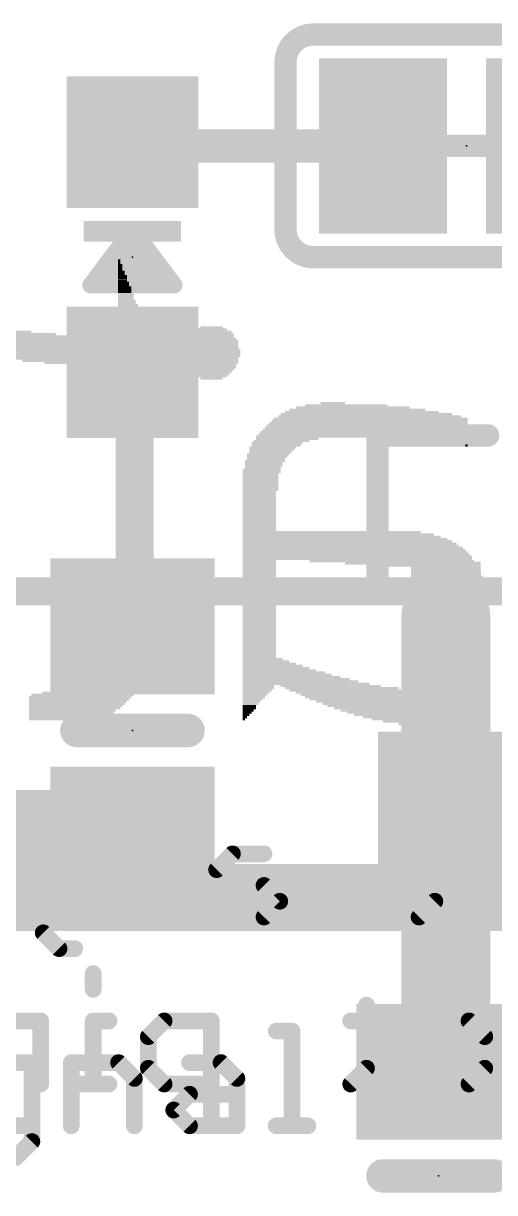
# Model space of a CAD drawing. Extents: x -6.8 to 73.8, y -5.2 to 32.2.
# Drawn here: x 9.42 to 13.72, y 5.69 to 16.36 of the extents above; entities that cross this region are included whole.
import ezdxf

# ---------------------------------------------------------------- set-up
doc = ezdxf.new("R2010")
doc.units = 0
for name, color, linetype in [('1', 12, 'CONTINUOUS'), ('16', 132, 'CONTINUOUS'), ('21', 40, 'CONTINUOUS'), ('22', 6, 'CONTINUOUS'), ('23', 53, 'CONTINUOUS')]:
    doc.layers.add(name, color=color, linetype=linetype)

# ---------------------------------------------------------------- blocks, each defined once
blk = doc.blocks.new('RECT')
blk.add_solid([(-0.5, -0.5), (0.5, -0.5), (-0.5, 0.5), (0.5, 0.5)])

msp = doc.modelspace()

# ---------------------------------------------------------------- linework, layer by layer
at = {"layer": '1'}
for points, const_width in [([(10.414, 15.274), (10.448, 15.24)], 0.3048), ([(10.448, 15.24), (12.7, 15.24)], 0.3048), ([(10.414, 10.856), (10.414, 13.174)], 0.3048), ([(13.274, 10.938), (13.274, 9.144)], 0.8128), ([(13.274, 9.144), (13.274, 6.858)], 0.8128), ([(8.128, 7.874), (9.21, 8.956)], 0.8128), ([(9.21, 8.956), (10.414, 8.956)], 0.8128), ([(13.274, 6.858), (13.208, 6.792)], 0.8128)]:
    msp.add_lwpolyline(points, dxfattribs=dict(at, const_width=const_width))
for points, const_width in [([(10.4679, 15.3279, 1), (10.3601, 15.2201)], 0.1524), ([(10.448, 15.3162, 1), (10.448, 15.1638)], 0.1524), ([(10.3941, 15.1861, 1), (10.5019, 15.2939)], 0.1524), ([(12.7, 15.1638, 1), (12.7, 15.3162)], 0.1524), ([(10.4902, 13.174, 1), (10.3378, 13.174)], 0.1524), ([(13.4772, 10.938, 1), (13.0708, 10.938)], 0.4064), ([(10.3378, 10.856, 1), (10.4902, 10.856)], 0.1524), ([(13.4772, 9.144, 1), (13.0708, 9.144)], 0.4064), ([(9.3537, 8.8123, 1), (9.0663, 9.0997)], 0.4064), ([(10.414, 8.7528, 1), (10.414, 9.1592)], 0.4064), ([(13.0708, 9.144, 1), (13.4772, 9.144)], 0.4064), ([(13.4177, 6.7143, 1), (13.1303, 7.0017)], 0.4064), ([(13.0643, 6.9357, 1), (13.3517, 6.6483)], 0.4064), ([(13.0708, 6.858, 1), (13.4772, 6.858)], 0.4064)]:
    msp.add_lwpolyline(points, format="xyb", dxfattribs=dict(at, const_width=const_width))
at = {"layer": '16'}
for points, const_width in [([(16.256, 11.176), (5.88, 11.176)], 0.254), ([(8.128, 7.366), (9.144, 8.382)], 0.6096), ([(9.144, 8.382), (17.272, 8.382)], 0.6096)]:
    msp.add_lwpolyline(points, dxfattribs=dict(at, const_width=const_width))
at = {"layer": '16', "const_width": 0.3048}
msp.add_lwpolyline([(9.2518, 8.2742, 1), (9.0362, 8.4898)], format="xyb", dxfattribs=at)
at = {"layer": '21'}
for points, const_width in [([(12.065, 16.256, 0.4142), (11.811, 16.002)], 0.2032), ([(12.065, 16.3068, 1), (12.065, 16.2052)], 0.1016), ([(12.065, 16.2052, 1), (12.065, 16.3068)], 0.1016), ([(11.8618, 16.002, 1), (11.7602, 16.002)], 0.1016), ([(11.7602, 16.002, 1), (11.8618, 16.002)], 0.1016), ([(10.4445, 14.5009, 1), (10.3835, 14.4551)], 0.0762), ([(10.4445, 14.4551, 1), (10.3835, 14.5009)], 0.0762), ([(11.811, 14.478, 0.4142), (12.065, 14.224)], 0.2032), ([(11.8618, 14.478, 1), (11.7602, 14.478)], 0.1016), ([(11.7602, 14.478, 1), (11.8618, 14.478)], 0.1016), ([(10.2997, 14.3637, 1), (10.2997, 14.2875)], 0.0762), ([(10.5283, 14.2875, 1), (10.5283, 14.3637)], 0.0762), ([(12.065, 14.2748, 1), (12.065, 14.1732)], 0.1016), ([(12.065, 14.1732, 1), (12.065, 14.2748)], 0.1016), ([(10.1854, 14.2113, 1), (10.1854, 14.1351)], 0.0762), ([(10.6426, 14.1351, 1), (10.6426, 14.2113)], 0.0762), ([(10.0711, 14.0589, 1), (10.0711, 13.9827)], 0.0762), ([(10.7569, 13.9827, 1), (10.7569, 14.0589)], 0.0762), ([(10.033, 14.0081, 1), (10.033, 13.9319)], 0.0762), ([(10.0025, 13.9929, 1), (10.0635, 13.9471)], 0.0762), ([(10.7645, 13.9471, 1), (10.8255, 13.9929)], 0.0762), ([(10.795, 13.9319, 1), (10.795, 14.0081)], 0.0762), ([(12.7024, 12.5984, 1), (12.6008, 12.5984)], 0.1016), ([(12.6516, 12.6492, 1), (12.6516, 12.5476)], 0.1016), ([(13.6604, 12.5476, 1), (13.6604, 12.6492)], 0.1016), ([(12.6008, 11.2856, 1), (12.7024, 11.2856)], 0.1016), ([(9.906, 9.9822, 1), (9.906, 9.8298)], 0.1524), ([(10.922, 9.8298, 1), (10.922, 9.9822)], 0.1524), ([(11.7262, 7.2016, 1), (11.7262, 7.1254)], 0.0762), ([(11.9084, 7.1635, 1), (11.8322, 7.1635)], 0.0762), ([(11.8703, 7.1254, 1), (11.8703, 7.2016)], 0.0762), ([(9.534, 6.8754, 1), (9.4578, 6.8754)], 0.0762), ([(9.4959, 6.8373, 1), (9.4959, 6.9135)], 0.0762), ([(9.8933, 6.8754, 1), (9.8171, 6.8754)], 0.0762), ([(9.8552, 6.9135, 1), (9.8552, 6.8373)], 0.0762), ([(10.3143, 6.9024, 1), (10.2604, 6.8485)], 0.0762), ([(10.2874, 6.8373, 1), (10.2874, 6.9135)], 0.0762), ([(10.9348, 6.9135, 1), (10.9348, 6.8373)], 0.0762), ([(11.2498, 6.9024, 1), (11.1959, 6.8485)], 0.0762), ([(11.2229, 6.8373, 1), (11.2229, 6.9135)], 0.0762), ([(10.4695, 6.7314, 1), (10.3933, 6.7314)], 0.0762), ([(10.4045, 6.7044, 1), (10.4584, 6.7583)], 0.0762), ([(11.405, 6.7314, 1), (11.3288, 6.7314)], 0.0762), ([(11.34, 6.7044, 1), (11.3939, 6.7583)], 0.0762), ([(10.9348, 6.6254, 1), (10.9348, 6.5492)], 0.0762), ([(10.9617, 6.5604, 1), (10.9078, 6.6143)], 0.0762), ([(11.3669, 6.5492, 1), (11.3669, 6.6254)], 0.0762), ([(10.8177, 6.4702, 1), (10.7638, 6.4163)], 0.0762), ([(10.7638, 6.4702, 1), (10.8177, 6.4163)], 0.0762), ([(9.4959, 6.2611, 1), (9.4959, 6.3373)], 0.0762), ([(9.8171, 6.2992, 1), (9.8933, 6.2992)], 0.0762), ([(10.3933, 6.2992, 1), (10.4695, 6.2992)], 0.0762), ([(10.9348, 6.3373, 1), (10.9348, 6.2611)], 0.0762), ([(10.9078, 6.2723, 1), (10.9617, 6.3261)], 0.0762), ([(11.3288, 6.2992, 1), (11.405, 6.2992)], 0.0762), ([(11.3669, 6.2611, 1), (11.3669, 6.3373)], 0.0762), ([(11.7262, 6.3373, 1), (11.7262, 6.2611)], 0.0762), ([(11.8322, 6.2992, 1), (11.9084, 6.2992)], 0.0762), ([(12.0143, 6.2611, 1), (12.0143, 6.3373)], 0.0762), ([(9.4578, 6.1551, 1), (9.534, 6.1551)], 0.0762), ([(9.5228, 6.1282, 1), (9.469, 6.1821)], 0.0762), ([(9.3518, 5.973, 1), (9.3518, 6.0492)], 0.0762), ([(12.7, 5.9182, 1), (12.7, 5.7658)], 0.1524), ([(13.716, 5.7658, 1), (13.716, 5.9182)], 0.1524)]:
    msp.add_lwpolyline(points, format="xyb", dxfattribs=dict(at, const_width=const_width))
for points, const_width in [([(12.065, 16.256), (14.859, 16.256)], 0.2032), ([(11.811, 16.002), (11.811, 14.478)], 0.2032), ([(10.414, 14.478), (10.033, 13.97)], 0.1524), ([(10.795, 13.97), (10.414, 14.478)], 0.1524), ([(10.2997, 14.3256), (10.5283, 14.3256)], 0.1524), ([(14.859, 14.224), (12.065, 14.224)], 0.2032), ([(10.1854, 14.1732), (10.6426, 14.1732)], 0.1524), ([(10.0711, 14.0208), (10.7569, 14.0208)], 0.1524), ([(10.033, 13.97), (10.795, 13.97)], 0.1524), ([(12.6516, 11.2856), (12.6516, 12.5984)], 0.2032), ([(12.6516, 12.5984), (13.6604, 12.5984)], 0.2032), ([(10.922, 9.906), (9.906, 9.906)], 0.3048), ([(11.7262, 7.1635), (11.8703, 7.1635)], 0.1524), ([(11.8703, 7.1635), (11.8703, 6.2992)], 0.1524), ([(9.4959, 6.8754), (9.0637, 6.8754)], 0.1524), ([(9.4959, 6.1551), (9.4959, 6.8754)], 0.1524), ([(9.8552, 6.2992), (9.8552, 6.8754)], 0.1524), ([(9.8552, 6.8754), (10.2874, 6.8754)], 0.1524), ([(10.2874, 6.8754), (10.4314, 6.7314)], 0.1524), ([(10.9348, 6.8754), (11.2229, 6.8754)], 0.1524), ([(11.2229, 6.8754), (11.3669, 6.7314)], 0.1524), ([(10.4314, 6.7314), (10.4314, 6.2992)], 0.1524), ([(11.3669, 6.7314), (11.3669, 6.2992)], 0.1524), ([(10.7907, 6.4433), (10.9348, 6.5873)], 0.1524), ([(10.9348, 6.5873), (11.3669, 6.5873)], 0.1524), ([(10.9348, 6.2992), (10.7907, 6.4433)], 0.1524), ([(9.0637, 6.2992), (9.4959, 6.2992)], 0.1524), ([(11.3669, 6.2992), (10.9348, 6.2992)], 0.1524), ([(11.7262, 6.2992), (12.0143, 6.2992)], 0.1524), ([(9.3518, 6.0111), (9.4959, 6.1551)], 0.1524), ([(9.2078, 6.0111), (9.3518, 6.0111)], 0.1524), ([(12.7, 5.842), (13.716, 5.842)], 0.3048)]:
    msp.add_lwpolyline(points, dxfattribs=dict(at, const_width=const_width))
at = {"layer": '22', "const_width": 0.1524}
for points in [[(9.5995, 9.2126), (9.5995, 9.0685)], [(13.1738, 8.9245), (13.1738, 8.3483)], [(9.5995, 8.0601), (9.5995, 8.7804)], [(11.3265, 8.7804), (11.1825, 8.6364)], [(11.6146, 8.7804), (11.3265, 8.7804)], [(13.3179, 8.7804), (13.0298, 8.7804)], [(13.8094, 8.7804), (13.6653, 8.7804)], [(11.1825, 8.6364), (11.1825, 8.2042)], [(11.6146, 8.4923), (11.1825, 8.4923)], [(11.7587, 8.3483), (11.6146, 8.4923)], [(11.6146, 8.2042), (11.7587, 8.3483)], [(13.1738, 8.3483), (13.0298, 8.2042)], [(11.1825, 8.2042), (11.6146, 8.2042)], [(9.7436, 7.9161), (9.5995, 8.0601)], [(9.8877, 7.9161), (9.7436, 7.9161)], [(10.0554, 7.6886), (10.0554, 7.5445)], [(12.5501, 7.4005), (12.5501, 6.8243)], [(9.5758, 7.2564), (9.1436, 7.2564)], [(9.5758, 6.6802), (9.5758, 7.2564)], [(10.1995, 7.2564), (10.0554, 7.2564)], [(10.0554, 7.2564), (10.0554, 6.6802)], [(10.7028, 7.2564), (10.5588, 7.1124)], [(11.135, 7.2564), (10.7028, 7.2564)], [(11.135, 6.3921), (11.135, 7.2564)], [(12.6942, 7.2564), (12.4061, 7.2564)], [(13.0535, 7.2564), (13.4857, 7.2564)], [(13.4857, 7.2564), (13.6297, 7.1124)], [(10.5588, 7.1124), (10.5588, 6.8243)], [(13.6297, 7.1124), (13.6297, 6.8243)], [(10.5588, 6.8243), (10.7028, 6.6802)], [(12.5501, 6.8243), (12.4061, 6.6802)], [(13.6297, 6.8243), (13.4857, 6.6802)], [(10.1995, 6.6802), (9.9114, 6.6802)], [(10.7028, 6.6802), (11.135, 6.6802)], [(13.4857, 6.6802), (13.0535, 6.6802)]]:
    msp.add_lwpolyline(points, dxfattribs=at)
at = {"layer": '22', "const_width": 0.0762}
for points in [[(9.6376, 9.2126, 1), (9.5614, 9.2126)], [(9.5614, 9.0685, 1), (9.6376, 9.0685)], [(13.2119, 8.9245, 1), (13.1357, 8.9245)], [(9.6376, 8.7804, 1), (9.5614, 8.7804)], [(11.3265, 8.8185, 1), (11.3265, 8.7423)], [(11.3535, 8.7535, 1), (11.2996, 8.8074)], [(11.6146, 8.7423, 1), (11.6146, 8.8185)], [(13.0298, 8.8185, 1), (13.0298, 8.7423)], [(13.3179, 8.7423, 1), (13.3179, 8.8185)], [(13.6653, 8.8185, 1), (13.6653, 8.7423)], [(11.1555, 8.6633, 1), (11.2094, 8.6094)], [(11.2206, 8.6364, 1), (11.1444, 8.6364)], [(11.1825, 8.5304, 1), (11.1825, 8.4542)], [(11.6416, 8.5193, 1), (11.5877, 8.4654)], [(11.6146, 8.4542, 1), (11.6146, 8.5304)], [(11.7856, 8.3213, 1), (11.7317, 8.3752)], [(11.7317, 8.3213, 1), (11.7856, 8.3752)], [(13.1357, 8.3483, 1), (13.2119, 8.3483)], [(13.2008, 8.3213, 1), (13.1469, 8.3752)], [(11.1825, 8.2423, 1), (11.1825, 8.1661)], [(11.1444, 8.2042, 1), (11.2206, 8.2042)], [(11.5877, 8.2311, 1), (11.6416, 8.1773)], [(11.6146, 8.1661, 1), (11.6146, 8.2423)], [(13.0028, 8.2311, 1), (13.0567, 8.1773)], [(9.6265, 8.0871, 1), (9.5726, 8.0332)], [(9.5614, 8.0601, 1), (9.6376, 8.0601)], [(9.7436, 7.9542, 1), (9.7436, 7.878)], [(9.7167, 7.8891, 1), (9.7705, 7.943)], [(9.8877, 7.878, 1), (9.8877, 7.9542)], [(10.0935, 7.6886, 1), (10.0173, 7.6886)], [(10.0173, 7.5445, 1), (10.0935, 7.5445)], [(12.5882, 7.4005, 1), (12.512, 7.4005)], [(9.6139, 7.2564, 1), (9.5377, 7.2564)], [(9.5758, 7.2183, 1), (9.5758, 7.2945)], [(10.0554, 7.2945, 1), (10.0554, 7.2183)], [(10.0935, 7.2564, 1), (10.0173, 7.2564)], [(10.1995, 7.2183, 1), (10.1995, 7.2945)], [(10.7028, 7.2945, 1), (10.7028, 7.2183)], [(10.7298, 7.2295, 1), (10.6759, 7.2834)], [(11.1731, 7.2564, 1), (11.0969, 7.2564)], [(11.135, 7.2183, 1), (11.135, 7.2945)], [(12.4061, 7.2945, 1), (12.4061, 7.2183)], [(12.6942, 7.2183, 1), (12.6942, 7.2945)], [(13.0535, 7.2945, 1), (13.0535, 7.2183)], [(13.5126, 7.2834, 1), (13.4587, 7.2295)], [(13.4857, 7.2183, 1), (13.4857, 7.2945)], [(10.5318, 7.1393, 1), (10.5857, 7.0854)], [(10.5969, 7.1124, 1), (10.5207, 7.1124)], [(13.6678, 7.1124, 1), (13.5916, 7.1124)], [(13.6028, 7.0854, 1), (13.6567, 7.1393)], [(10.5857, 6.8512, 1), (10.5318, 6.7973)], [(10.5207, 6.8243, 1), (10.5969, 6.8243)], [(12.512, 6.8243, 1), (12.5882, 6.8243)], [(12.5771, 6.7973, 1), (12.5232, 6.8512)], [(13.5916, 6.8243, 1), (13.6678, 6.8243)], [(13.6567, 6.7973, 1), (13.6028, 6.8512)], [(9.9114, 6.7183, 1), (9.9114, 6.6421)], [(10.1995, 6.6421, 1), (10.1995, 6.7183)], [(10.7028, 6.7183, 1), (10.7028, 6.6421)], [(10.6759, 6.6533, 1), (10.7298, 6.7071)], [(11.135, 6.6421, 1), (11.135, 6.7183)], [(12.3791, 6.7071, 1), (12.433, 6.6533)], [(13.0535, 6.7183, 1), (13.0535, 6.6421)], [(13.4587, 6.7071, 1), (13.5126, 6.6533)], [(13.4857, 6.6421, 1), (13.4857, 6.7183)], [(9.5377, 6.6802, 1), (9.6139, 6.6802)], [(10.0173, 6.6802, 1), (10.0935, 6.6802)], [(11.0969, 6.3921, 1), (11.1731, 6.3921)]]:
    msp.add_lwpolyline(points, format="xyb", dxfattribs=at)
at = {"layer": '23'}
for p in [(13.462, 15.24), (10.414, 14.224), (10.414, 9.906), (13.208, 5.842)]:
    msp.add_point(p, dxfattribs=at)

# ---------------------------------------------------------------- block references
at = {"layer": '1'}
for p, xscale, yscale, rotation in [((12.7, 15.24), 1.1684, 1.6002, 180), ((14.224, 15.24), 1.1684, 1.6002, 180), ((13.462, 15.24), 0.635, 0.2032, 180), ((10.414, 10.856), 1.24, 1.5, 270), ((13.274, 9.144), 1.24, 1.5, 180), ((10.414, 8.956), 1.24, 1.5, 270), ((13.208, 6.792), 1.24, 1.5, 90)]:
    msp.add_blockref('RECT', p, dxfattribs=dict(at, xscale=xscale, yscale=yscale, rotation=rotation))
for p, xscale, yscale in [((10.414, 15.274), 1.2, 1.2), ((10.414, 13.174), 1.2, 1.2), ((13.274, 10.938), 0.635, 1.016)]:
    msp.add_blockref('RECT', p, dxfattribs=dict(at, xscale=xscale, yscale=yscale))
at = {"layer": '21', "xscale": 0.889, "yscale": 0.1905}
msp.add_blockref('RECT', (10.414, 14.4598), dxfattribs=at)
at = {"layer": '22', "yscale": 0.0203, "rotation": 180}
for p, xscale in [((10.2921, 14.1935), 0.0203), ((10.3022, 14.1529), 0.0406), ((10.3022, 14.1326), 0.0406), ((10.3022, 14.1122), 0.0406), ((10.3124, 14.0919), 0.061), ((10.2921, 14.1732), 0.0203), ((10.3124, 14.0716), 0.061), ((10.3327, 13.9903), 0.1016), ((10.3327, 13.97), 0.1016), ((10.3226, 14.0513), 0.0813), ((10.3226, 14.031), 0.0813), ((10.3226, 14.0106), 0.0813), ((10.353, 13.8887), 0.1422), ((10.353, 13.8684), 0.1422), ((10.3429, 13.9497), 0.1219), ((10.3429, 13.9294), 0.1219), ((10.3429, 13.909), 0.1219), ((10.353, 13.8481), 0.1422), ((10.3632, 13.8278), 0.1626), ((10.3632, 13.8074), 0.1626), ((10.3734, 13.7871), 0.1829), ((10.3734, 13.7668), 0.1829), ((10.3835, 13.7262), 0.2032), ((10.3835, 13.7058), 0.2032), ((10.3734, 13.7465), 0.1829), ((10.3937, 13.6855), 0.2235), ((10.3937, 13.6652), 0.2235), ((10.3937, 13.6449), 0.2235), ((8.951, 13.5433), 1.077), ((10.4038, 13.6246), 0.2438), ((10.4038, 13.6042), 0.2438), ((10.4038, 13.5839), 0.2438), ((10.414, 13.5636), 0.2642), ((10.414, 13.5433), 0.2642), ((11.1455, 13.5433), 0.3454), ((11.1354, 13.5636), 0.2845), ((11.1354, 13.5839), 0.2032), ((7.9959, 13.5026), 3.9624), ((9.3472, 13.4823), 2.4384), ((8.9306, 13.523), 1.5646), ((9.8044, 13.462), 3.1496), ((9.8552, 13.4417), 3.048), ((10.4242, 13.523), 0.2845), ((10.4242, 13.5026), 0.2845), ((11.1354, 13.4823), 0.447), ((11.1354, 13.5026), 0.4064), ((11.1455, 13.523), 0.3861), ((9.906, 13.4214), 2.9464), ((9.967, 13.401), 2.8245), ((9.9873, 13.3807), 2.8245), ((9.9873, 13.3604), 2.8245), ((10.16, 13.3401), 2.479), ((10.2311, 13.3198), 2.3368), ((10.3022, 13.2994), 2.1539), ((10.3937, 13.2791), 1.971), ((10.4953, 13.2588), 1.7678), ((10.607, 13.2385), 1.5037), ((10.8001, 13.2182), 1.1176), ((10.4445, 13.1978), 0.3251), ((10.4445, 13.1775), 0.3251), ((10.4445, 13.1572), 0.3251), ((10.4445, 13.1369), 0.3251), ((10.4445, 13.1166), 0.3251), ((11.1354, 13.1978), 0.4064), ((11.1354, 13.1775), 0.3658), ((11.1354, 13.1572), 0.3251), ((11.1354, 13.1369), 0.2845), ((11.1354, 13.1166), 0.2032), ((10.4445, 13.0962), 0.3251), ((10.4445, 13.0759), 0.3251), ((10.4445, 13.0556), 0.3251), ((10.4445, 13.0353), 0.3251), ((10.4445, 13.015), 0.3251), ((10.4445, 12.9946), 0.3251), ((10.4445, 12.9743), 0.3251), ((10.4445, 12.954), 0.3251), ((10.4445, 12.9337), 0.3251), ((10.4445, 12.9134), 0.3251), ((10.4445, 12.893), 0.3251), ((10.4445, 12.8727), 0.3251), ((10.4445, 12.8524), 0.3251), ((10.4445, 12.8321), 0.3251), ((10.4445, 12.8118), 0.3251), ((12.507, 12.8118), 1.4021), ((12.4663, 12.8321), 1.2395), ((12.4257, 12.8524), 1.0363), ((12.3647, 12.8727), 0.7518), ((12.2428, 12.893), 0.2235), ((10.4445, 12.7914), 0.3251), ((10.4445, 12.7711), 0.3251), ((10.4445, 12.7508), 0.3251), ((10.4445, 12.7305), 0.3251), ((10.4445, 12.7102), 0.3251), ((10.4445, 12.6898), 0.3251), ((12.5578, 12.6898), 1.8288), ((12.5679, 12.7102), 1.8085), ((12.5781, 12.7305), 1.7882), ((12.5882, 12.7508), 1.7678), ((12.5781, 12.7711), 1.6662), ((12.5476, 12.7914), 1.5646), ((10.4445, 12.6695), 0.3251), ((10.4445, 12.6492), 0.3251), ((10.4445, 12.6289), 0.3251), ((10.4445, 12.6086), 0.3251), ((10.4445, 12.5882), 0.3251), ((12.507, 12.5882), 1.9304), ((12.5171, 12.6086), 1.9101), ((12.5273, 12.6289), 1.8898), ((12.5374, 12.6492), 1.8694), ((12.5476, 12.6695), 1.8491), ((10.4445, 12.5679), 0.3251), ((10.4445, 12.5476), 0.3251), ((10.4445, 12.5273), 0.3251), ((10.4445, 12.507), 0.3251), ((10.4445, 12.4866), 0.3251), ((11.6942, 12.4866), 0.4267), ((11.7348, 12.5273), 0.4674), ((11.7246, 12.507), 0.447), ((11.7754, 12.5476), 0.508), ((11.8262, 12.5679), 0.569), ((13.0962, 12.5679), 0.7518), ((13.2385, 12.5476), 0.4674), ((13.3604, 12.5273), 0.2235), ((13.462, 12.507), 0.0203), ((10.4445, 12.4663), 0.3251), ((10.4445, 12.446), 0.3251), ((10.4445, 12.4257), 0.3251), ((10.4445, 12.4054), 0.3251), ((10.4445, 12.385), 0.3251), ((11.6535, 12.4257), 0.3861), ((11.6434, 12.4054), 0.3658), ((11.6332, 12.385), 0.3454), ((11.684, 12.4663), 0.4064), ((11.6738, 12.446), 0.3861), ((10.4445, 12.3647), 0.3251), ((10.4445, 12.3444), 0.3251), ((10.4445, 12.3241), 0.3251), ((10.4445, 12.3038), 0.3251), ((10.4445, 12.2834), 0.3251), ((10.4445, 12.2631), 0.3251), ((11.5926, 12.2834), 0.3454), ((11.5926, 12.2631), 0.3454), ((11.623, 12.3647), 0.3658), ((11.6129, 12.3444), 0.3454), ((11.6129, 12.3241), 0.3454), ((11.6027, 12.3038), 0.3251), ((10.4445, 12.2428), 0.3251), ((10.4445, 12.2225), 0.3251), ((10.4445, 12.2022), 0.3251), ((10.4445, 12.1818), 0.3251), ((10.4445, 12.1615), 0.3251), ((11.5824, 12.2428), 0.3251), ((11.5824, 12.2225), 0.3251), ((11.5824, 12.2022), 0.3251), ((11.5824, 12.1818), 0.3251), ((11.5824, 12.1615), 0.3251), ((10.4445, 12.1412), 0.3251), ((10.4445, 12.1209), 0.3251), ((10.4445, 12.1006), 0.3251), ((10.4445, 12.0802), 0.3251), ((10.4445, 12.0599), 0.3251), ((11.5722, 12.0802), 0.3048), ((11.5722, 12.0599), 0.3048), ((11.5824, 12.1412), 0.3251), ((11.5824, 12.1209), 0.3251), ((11.5824, 12.1006), 0.3251), ((10.4445, 12.0396), 0.3251), ((10.4445, 12.0193), 0.3251), ((10.4445, 11.999), 0.3251), ((10.4445, 11.9786), 0.3251), ((10.4445, 11.9583), 0.3251), ((11.5722, 12.0396), 0.3048), ((11.5722, 12.0193), 0.3048), ((11.5722, 11.999), 0.3048), ((11.5722, 11.9786), 0.3048), ((11.5722, 11.9583), 0.3048), ((10.4445, 11.938), 0.3251), ((10.4445, 11.9177), 0.3251), ((10.4445, 11.8974), 0.3251), ((10.4445, 11.877), 0.3251), ((10.4445, 11.8567), 0.3251), ((10.4445, 11.8364), 0.3251), ((11.5722, 11.938), 0.3048), ((11.5722, 11.9177), 0.3048), ((11.5722, 11.8974), 0.3048), ((11.5722, 11.877), 0.3048), ((11.5722, 11.8567), 0.3048), ((11.5722, 11.8364), 0.3048), ((10.4445, 11.8161), 0.3251), ((10.4445, 11.7958), 0.3251), ((10.4445, 11.7754), 0.3251), ((10.4445, 11.7551), 0.3251), ((10.4445, 11.7348), 0.3251), ((11.5722, 11.8161), 0.3048), ((11.5722, 11.7958), 0.3048), ((11.5722, 11.7754), 0.3048), ((11.5722, 11.7551), 0.3048), ((11.5722, 11.7348), 0.3048), ((10.4445, 11.7145), 0.3251), ((10.4445, 11.6942), 0.3251), ((10.4445, 11.6738), 0.3251), ((10.4445, 11.6535), 0.3251), ((10.4445, 11.6332), 0.3251), ((12.2326, 11.7145), 1.6256), ((12.2936, 11.6942), 1.7475), ((12.3241, 11.6738), 1.8085), ((12.3546, 11.6535), 1.8694), ((12.3749, 11.6332), 1.9101), ((10.4445, 11.6129), 0.3251), ((10.4445, 11.5926), 0.3251), ((10.4445, 11.5722), 0.3251), ((10.4445, 11.5519), 0.3251), ((10.4445, 11.5316), 0.3251), ((10.4445, 11.5113), 0.3251), ((12.4358, 11.5519), 2.032), ((12.3952, 11.6129), 1.9507), ((12.4054, 11.5926), 1.971), ((12.4257, 11.5722), 2.0117), ((12.446, 11.5316), 2.0523), ((12.4562, 11.5113), 2.0726), ((10.4445, 11.491), 0.3251), ((10.4445, 11.4706), 0.3251), ((10.4445, 11.4503), 0.3251), ((10.4445, 11.43), 0.3251), ((10.4445, 11.4097), 0.3251), ((12.4663, 11.491), 2.093), ((12.4663, 11.4706), 2.093), ((11.5722, 11.4503), 0.3048), ((11.5722, 11.43), 0.3048), ((11.5722, 11.4097), 0.3048), ((12.7813, 11.4503), 1.5037), ((12.954, 11.43), 1.1989), ((13.1267, 11.4097), 0.8534), ((10.4445, 11.3894), 0.3251), ((10.4445, 11.369), 0.3251), ((10.4445, 11.3487), 0.3251), ((10.4445, 11.3284), 0.3251), ((10.4445, 11.3081), 0.3251), ((11.5722, 11.3894), 0.3048), ((11.5722, 11.369), 0.3048), ((11.5722, 11.3487), 0.3048), ((11.5722, 11.3284), 0.3048), ((11.5722, 11.3081), 0.3048), ((13.2791, 11.3894), 0.5893), ((13.3299, 11.369), 0.4877), ((13.3604, 11.3487), 0.4674), ((13.3807, 11.3284), 0.4267), ((13.401, 11.3081), 0.4267), ((10.4445, 11.2878), 0.3251), ((10.4445, 11.2674), 0.3251), ((10.4445, 11.2471), 0.3251), ((10.4445, 11.2268), 0.3251), ((10.4445, 11.2065), 0.3251), ((11.5722, 11.2878), 0.3048), ((11.5722, 11.2674), 0.3048), ((11.5722, 11.2471), 0.3048), ((11.5722, 11.2268), 0.3048), ((11.5722, 11.2065), 0.3048), ((13.4112, 11.2878), 0.4064), ((13.4214, 11.2674), 0.3861), ((13.4417, 11.2471), 0.3861), ((13.4518, 11.2268), 0.3658), ((13.462, 11.2065), 0.3454), ((10.4445, 11.1862), 0.3251), ((10.4445, 11.1658), 0.3251), ((10.4445, 11.1455), 0.3251), ((10.4445, 11.1252), 0.3251), ((10.4445, 11.1049), 0.3251), ((10.4445, 11.0846), 0.3251), ((11.5722, 11.1862), 0.3048), ((11.5722, 11.1658), 0.3048), ((11.5722, 11.1455), 0.3048), ((11.5722, 11.1252), 0.3048), ((11.5722, 11.1049), 0.3048), ((11.5722, 11.0846), 0.3048), ((13.462, 11.1862), 0.3454), ((13.4823, 11.1658), 0.3454), ((13.4823, 11.1455), 0.3454), ((13.4823, 11.1252), 0.3454), ((13.4925, 11.1049), 0.3251), ((13.4925, 11.0846), 0.3251), ((10.4445, 11.0642), 0.3251), ((10.4445, 11.0439), 0.3251), ((10.4445, 11.0236), 0.3251), ((10.4445, 11.0033), 0.3251), ((10.4445, 10.983), 0.3251), ((11.5722, 11.0642), 0.3048), ((11.5722, 11.0439), 0.3048), ((11.5722, 11.0236), 0.3048), ((11.5722, 11.0033), 0.3048), ((11.5722, 10.983), 0.3048), ((13.4925, 11.0642), 0.3251), ((13.4925, 11.0439), 0.3251), ((13.4925, 11.0236), 0.3251), ((13.4925, 11.0033), 0.3251), ((13.4925, 10.983), 0.3251), ((10.4445, 10.9626), 0.3251), ((10.4445, 10.9423), 0.3251), ((10.4445, 10.922), 0.3251), ((10.4445, 10.9017), 0.3251), ((10.4445, 10.8814), 0.3251), ((11.5722, 10.9626), 0.3048), ((11.5722, 10.9423), 0.3048), ((11.5722, 10.922), 0.3048), ((11.5722, 10.9017), 0.3048), ((11.5722, 10.8814), 0.3048), ((13.4925, 10.9626), 0.3251), ((13.4925, 10.9423), 0.3251), ((13.4925, 10.922), 0.3251), ((13.4925, 10.9017), 0.3251), ((13.4925, 10.8814), 0.3251), ((10.4242, 10.8407), 0.3251), ((10.4242, 10.8204), 0.3251), ((10.4242, 10.8001), 0.3251), ((10.4242, 10.7798), 0.3251), ((10.4445, 10.861), 0.3251), ((11.5722, 10.861), 0.3048), ((11.5722, 10.8407), 0.3048), ((11.5722, 10.8204), 0.3048), ((11.5722, 10.8001), 0.3048), ((11.5722, 10.7798), 0.3048), ((13.4925, 10.861), 0.3251), ((13.4925, 10.8407), 0.3251), ((13.4925, 10.8204), 0.3251), ((13.4925, 10.8001), 0.3251), ((13.4925, 10.7798), 0.3251), ((10.414, 10.6985), 0.3454), ((10.414, 10.6782), 0.3454), ((10.4242, 10.7594), 0.3251), ((10.4242, 10.7391), 0.3251), ((10.4242, 10.7188), 0.3251), ((11.5722, 10.7594), 0.3048), ((11.5722, 10.7391), 0.3048), ((11.5722, 10.7188), 0.3048), ((11.5722, 10.6985), 0.3048), ((11.5722, 10.6782), 0.3048), ((13.4925, 10.7594), 0.3251), ((13.4925, 10.7391), 0.3251), ((13.4925, 10.7188), 0.3251), ((13.4925, 10.6985), 0.3251), ((13.4925, 10.6782), 0.3251), ((10.3835, 10.5562), 0.3658), ((10.3937, 10.6172), 0.3454), ((10.3937, 10.5969), 0.3454), ((10.3937, 10.5766), 0.3454), ((10.414, 10.6578), 0.3454), ((10.4038, 10.6375), 0.3251), ((11.5722, 10.6578), 0.3048), ((11.5722, 10.6375), 0.3048), ((11.5722, 10.6172), 0.3048), ((11.5722, 10.5969), 0.3048), ((11.5722, 10.5766), 0.3048), ((11.6027, 10.5562), 0.3658), ((13.4823, 10.5562), 0.3454), ((13.4925, 10.6578), 0.3251), ((13.4925, 10.6375), 0.3251), ((13.4925, 10.6172), 0.3251), ((13.4925, 10.5969), 0.3251), ((13.4925, 10.5766), 0.3251), ((10.353, 10.475), 0.3861), ((10.3429, 10.4546), 0.3658), ((10.3632, 10.4953), 0.3658), ((10.3734, 10.5359), 0.3454), ((10.3734, 10.5156), 0.3454), ((11.7246, 10.475), 0.6096), ((11.7551, 10.4546), 0.6706), ((11.6332, 10.5359), 0.4267), ((11.6637, 10.5156), 0.4877), ((11.6942, 10.4953), 0.5486), ((13.4518, 10.4546), 0.3658), ((13.462, 10.4953), 0.3454), ((13.462, 10.475), 0.3454), ((13.4823, 10.5359), 0.3454), ((13.4823, 10.5156), 0.3454), ((10.2514, 10.353), 0.4674), ((10.2819, 10.3734), 0.447), ((10.3022, 10.3937), 0.4064), ((10.3226, 10.414), 0.4064), ((10.3327, 10.4343), 0.3861), ((11.8262, 10.414), 0.8128), ((11.8669, 10.3937), 0.8941), ((11.9075, 10.3734), 0.9754), ((11.7958, 10.4343), 0.7518), ((11.9482, 10.353), 1.0566), ((13.3807, 10.353), 0.4267), ((13.4112, 10.3734), 0.4064), ((13.4214, 10.3937), 0.3861), ((13.4315, 10.414), 0.3658), ((13.4518, 10.4343), 0.3658), ((10.0178, 10.2514), 0.8534), ((10.0686, 10.2718), 0.7518), ((10.1194, 10.2921), 0.6909), ((10.1702, 10.3124), 0.5893), ((10.221, 10.3327), 0.5283), ((11.5621, 10.3124), 0.2845), ((11.5621, 10.2921), 0.2845), ((11.5519, 10.2718), 0.2642), ((11.999, 10.3327), 1.1582), ((11.5418, 10.2514), 0.2438), ((12.2225, 10.3124), 0.9144), ((12.3241, 10.2921), 1.0363), ((12.7, 10.2718), 1.7069), ((12.7203, 10.2514), 1.6256), ((13.2893, 10.2921), 0.569), ((13.3299, 10.3124), 0.4877), ((13.3706, 10.3327), 0.447), ((9.9263, 10.1905), 0.9144), ((9.9162, 10.1702), 0.8941), ((9.906, 10.1498), 0.8738), ((9.8958, 10.1295), 0.8534), ((9.9365, 10.2108), 0.9347), ((9.9568, 10.2311), 0.9347), ((11.5316, 10.2311), 0.2235), ((11.5214, 10.2108), 0.2032), ((11.5011, 10.1702), 0.1626), ((11.5113, 10.1905), 0.1829), ((11.491, 10.1498), 0.1422), ((11.4808, 10.1295), 0.1219), ((12.7406, 10.2311), 1.585), ((12.7508, 10.2108), 1.524), ((12.761, 10.1905), 1.463), ((12.7813, 10.1702), 1.3818), ((12.8016, 10.1498), 1.3005), ((12.8118, 10.1295), 1.2395), ((9.8857, 10.1092), 0.8331), ((9.8654, 10.0889), 0.7925), ((9.8552, 10.0686), 0.7722), ((9.8349, 10.0482), 0.7315), ((9.8044, 10.0279), 0.6706), ((11.4706, 10.0889), 0.1016), ((11.4503, 10.0482), 0.061), ((11.4808, 10.1092), 0.1219), ((11.4605, 10.0686), 0.0813), ((11.4402, 10.0279), 0.0406), ((12.8321, 10.1092), 1.1582), ((12.8422, 10.0889), 1.0566), ((12.8626, 10.0686), 0.9754), ((12.8727, 10.0482), 0.8738), ((12.893, 10.0279), 0.7518), ((9.7536, 10.0076), 0.569), ((11.43, 10.0076), 0.0203), ((12.9134, 10.0076), 0.6299), ((12.9235, 9.9873), 0.447), ((12.9337, 9.967), 0.1829)]:
    msp.add_blockref('RECT', p, dxfattribs=dict(at, xscale=xscale))

doc.saveas('drawing.dxf')
